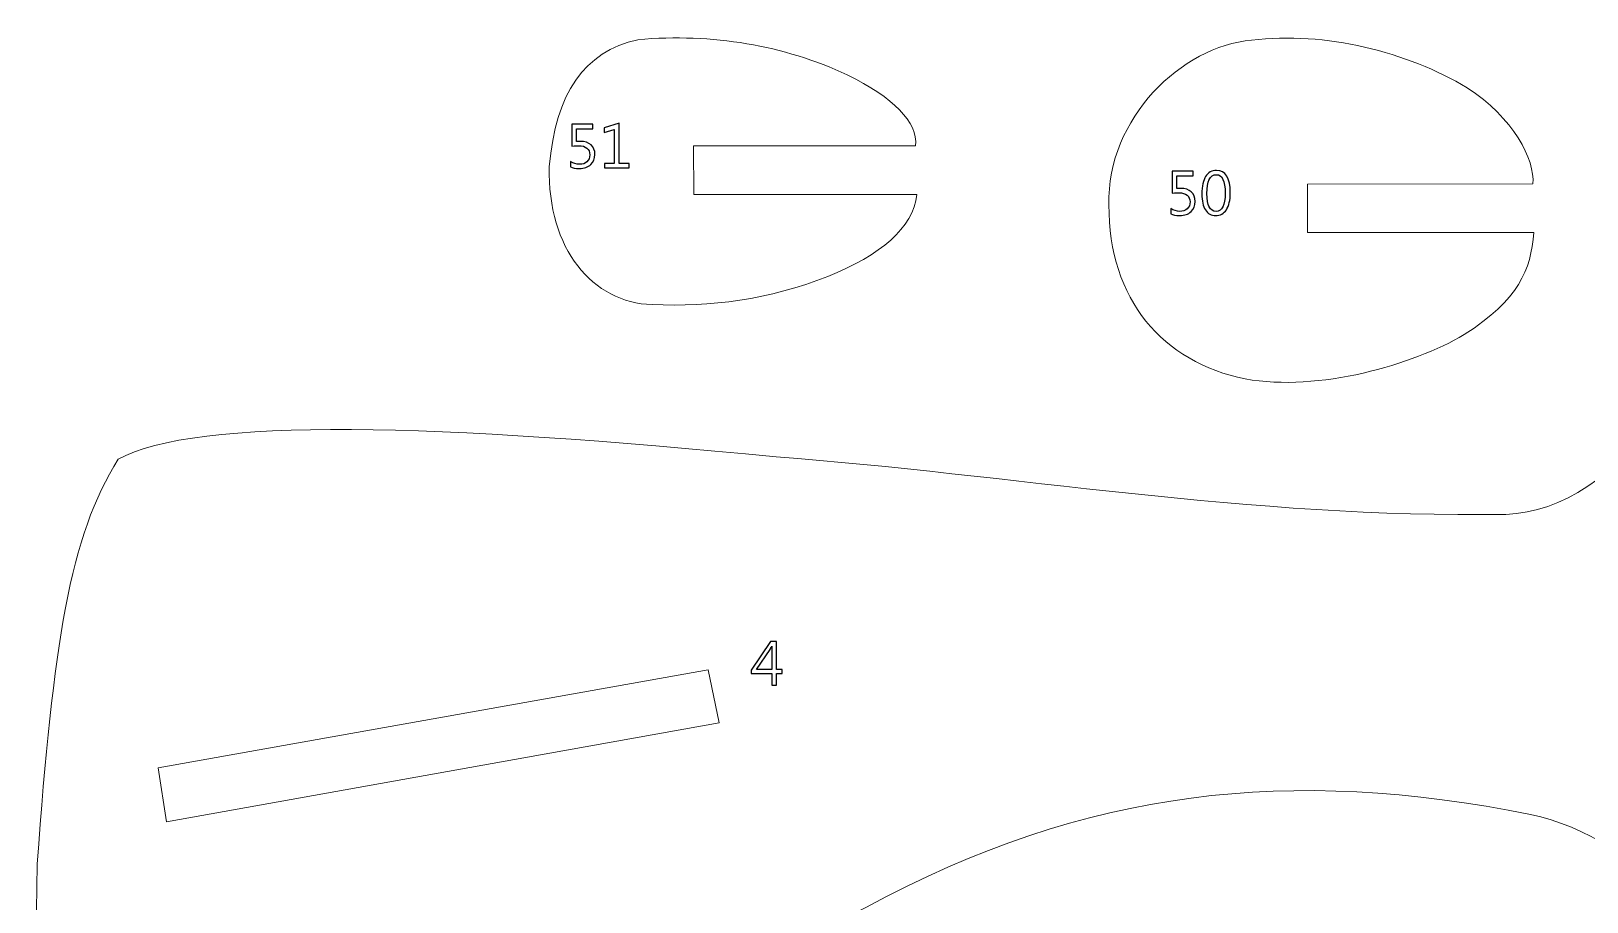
# Model space of a CAD drawing. Header units: centimetres. Extents: x -19.4 to 19.9, y -26.5 to 22.7.
# Drawn here: x -19.24 to -8.66, y -8.72 to -2.8 of the extents above; entities that cross this region are included whole.
import ezdxf

# ---------------------------------------------------------------- set-up
doc = ezdxf.new("R2010")
doc.units = ezdxf.units.CM
doc.header["$MEASUREMENT"] = 0
doc.layers.add('Camada 1', color=7, linetype='Continuous')

msp = doc.modelspace()

# ---------------------------------------------------------------- linework, layer by layer
at = {"layer": 'Camada 1', "color": 7, "lineweight": 9}
for points, knots in [([(-6.76683, -11.38278), (-6.74871, -11.4697), (-6.72295, -11.52728), (-6.67687, -11.64164), (-6.67687, -11.64164), (-6.57445, -11.94024), (-6.51593, -12.1125), (-6.83295, -12.22936), (-6.83295, -12.22936), (-6.99585, -12.2767), (-7.13297, -12.32834), (-7.24879, -12.38358), (-7.24879, -12.38358), (-7.82757, -12.62274), (-7.85527, -13.48484), (-7.63347, -14.06444), (-7.63347, -14.06444), (-7.47421, -14.32374), (-7.70117, -14.63668), (-7.91789, -14.5641), (-7.91789, -14.5641), (-7.91789, -14.5641), (-10.08633, -13.84716), (-10.08633, -13.84716), (-10.08633, -13.84716), (-10.02393, -13.61204), (-9.96019, -13.38448), (-9.87633, -13.1494), (-9.87633, -13.1494), (-9.87633, -13.1494), (-9.33239, -13.37182), (-9.33239, -13.37182), (-9.33239, -13.37182), (-9.33239, -13.37182), (-9.22481, -13.0654), (-9.22481, -13.0654), (-9.22481, -13.0654), (-9.22481, -13.0654), (-9.76633, -12.83164), (-9.76633, -12.83164), (-9.76633, -12.83164), (-9.64873, -12.57712), (-9.54787, -12.33492), (-9.41765, -12.09314), (-9.41765, -12.09314), (-9.41765, -12.09314), (-8.85809, -12.40204), (-8.85809, -12.40204), (-8.85809, -12.40204), (-8.85809, -12.40204), (-8.69055, -12.12446), (-8.69055, -12.12446), (-8.69055, -12.12446), (-8.69055, -12.12446), (-9.24659, -11.80396), (-9.24659, -11.80396), (-9.24659, -11.80396), (-9.11901, -11.58828), (-8.99819, -11.4043), (-8.86359, -11.20852), (-8.86359, -11.20852), (-8.86359, -11.20852), (-8.34777, -11.54894), (-8.34777, -11.54894), (-8.34777, -11.54894), (-8.34777, -11.54894), (-8.17145, -11.28124), (-8.17145, -11.28124), (-8.17145, -11.28124), (-8.17145, -11.28124), (-8.65591, -10.9527), (-8.65591, -10.9527), (-8.65591, -10.9527), (-8.51197, -10.75264), (-8.37829, -10.5387), (-8.24583, -10.334), (-8.24583, -10.334), (-8.24583, -10.334), (-7.71707, -10.65832), (-7.71707, -10.65832), (-7.71707, -10.65832), (-7.71707, -10.65832), (-7.57381, -10.37686), (-7.57381, -10.37686), (-7.57381, -10.37686), (-7.57381, -10.37686), (-8.09615, -10.03456), (-8.09615, -10.03456), (-8.09615, -10.03456), (-7.59241, -9.0435), (-8.27941, -8.2905), (-9.04069, -8.12904), (-9.04069, -8.12904), (-10.66691, -7.8021), (-12.06541, -7.94906), (-13.56203, -8.7614), (-13.56203, -8.7614), (-14.57819, -9.28674), (-15.58061, -9.91446), (-16.57491, -10.54602), (-16.57491, -10.54602), (-17.18455, -10.87594), (-17.60471, -11.19962), (-18.30145, -11.43736), (-18.30145, -11.43736), (-18.51791, -11.50392), (-18.64075, -11.5434), (-18.72211, -11.50068), (-18.72211, -11.50068), (-19.04599, -10.97724), (-19.24217, -10.20448), (-19.20103, -8.4666), (-19.20103, -8.4666), (-19.09115, -6.9704), (-18.98011, -6.23318), (-18.64917, -5.71282), (-18.64917, -5.71282), (-18.12843, -5.41954), (-16.42983, -5.4732), (-14.17279, -5.69644), (-14.17279, -5.69644), (-12.59713, -5.8132), (-10.94901, -6.11576), (-9.20945, -6.08744), (-9.20945, -6.08744), (-8.42445, -6.06216), (-7.82795, -5.0482), (-7.06097, -3.88938), (-7.06097, -3.88938), (-6.64491, -3.95778), (-6.30525, -3.89046), (-6.08249, -3.7006), (-6.08249, -3.7006), (-5.86699, -3.49026), (-5.74617, -3.24138), (-5.75059, -2.94712), (-5.75059, -2.94712), (-5.75149, -2.86314), (-5.69279, -2.8323), (-5.59957, -2.86608), (-5.59957, -2.86608), (-4.47221, -3.0973), (-3.40305, -3.22804), (-2.41895, -3.22062), (-2.41895, -3.22062), (-2.41895, -3.22062), (-1.77003, -3.23234), (-1.77003, -3.23234), (-1.77003, -3.23234), (-0.87447, -3.24906), (-0.32399, -3.41642), (-0.18121, -3.97342), (-0.18121, -3.97342), (-0.14813, -4.13554), (-0.15543, -5.22904), (-0.15387, -5.43948), (-0.15387, -5.43948), (-0.15387, -5.43948), (-0.15743, -7.64222), (-0.15743, -7.64222), (-0.15743, -7.64222), (-0.15743, -7.64222), (-2.20267, -7.645), (-2.20267, -7.645), (-2.20267, -7.645), (-2.20267, -7.645), (-2.19953, -7.97034), (-2.19953, -7.97034), (-2.19953, -7.97034), (-2.19953, -7.97034), (-0.15701, -7.97596), (-0.15701, -7.97596), (-0.15701, -7.97596), (-0.15701, -7.97596), (-0.16645, -10.71776), (-0.16645, -10.71776), (-0.16645, -10.71776), (-0.16645, -10.71776), (-0.75615, -10.77694), (-0.75615, -10.77694), (-0.75615, -10.77694), (-0.75615, -10.77694), (-1.04291, -9.16998), (-1.04291, -9.16998), (-1.04291, -9.16998), (-1.04291, -9.16998), (-2.87295, -9.44022), (-2.87295, -9.44022), (-2.87295, -9.44022), (-2.87295, -9.44022), (-2.57195, -10.98864), (-2.57195, -10.98864), (-2.57195, -10.98864), (-2.57195, -10.98864), (-3.53409, -11.08754), (-3.53409, -11.08754), (-3.53409, -11.08754), (-3.53855, -10.7036), (-3.58297, -10.33826), (-3.67875, -10.00016), (-3.67875, -10.00016), (-3.80783, -9.55308), (-3.96665, -9.2158), (-4.20319, -9.13908), (-4.20319, -9.13908), (-4.20319, -9.13908), (-6.13297, -9.13932), (-6.13297, -9.13932), (-6.13297, -9.13932), (-6.27051, -9.14652), (-6.33229, -9.3669), (-6.28679, -9.711), (-6.28679, -9.711), (-6.25047, -10.08376), (-5.99101, -10.392), (-5.85165, -10.7826), (-5.85165, -10.7826), (-5.75939, -11.04118), (-5.78273, -11.09112), (-5.98721, -11.08974), (-5.98721, -11.08974), (-5.98721, -11.08974), (-6.62533, -11.08666), (-6.62533, -11.08666), (-6.62533, -11.08666), (-6.71087, -11.11392), (-6.78947, -11.22472), (-6.76683, -11.38278)], [0, 0, 0, 0, 0.01724138, 0.01724138, 0.01724138, 0.01724138, 0.03448276, 0.03448276, 0.03448276, 0.03448276, 0.05172414, 0.05172414, 0.05172414, 0.05172414, 0.06896552, 0.06896552, 0.06896552, 0.06896552, 0.0862069, 0.0862069, 0.0862069, 0.0862069, 0.10344828, 0.10344828, 0.10344828, 0.10344828, 0.12068966, 0.12068966, 0.12068966, 0.12068966, 0.13793103, 0.13793103, 0.13793103, 0.13793103, 0.15517241, 0.15517241, 0.15517241, 0.15517241, 0.17241379, 0.17241379, 0.17241379, 0.17241379, 0.18965517, 0.18965517, 0.18965517, 0.18965517, 0.20689655, 0.20689655, 0.20689655, 0.20689655, 0.22413793, 0.22413793, 0.22413793, 0.22413793, 0.24137931, 0.24137931, 0.24137931, 0.24137931, 0.25862069, 0.25862069, 0.25862069, 0.25862069, 0.27586207, 0.27586207, 0.27586207, 0.27586207, 0.29310345, 0.29310345, 0.29310345, 0.29310345, 0.31034483, 0.31034483, 0.31034483, 0.31034483, 0.32758621, 0.32758621, 0.32758621, 0.32758621, 0.34482759, 0.34482759, 0.34482759, 0.34482759, 0.36206897, 0.36206897, 0.36206897, 0.36206897, 0.37931034, 0.37931034, 0.37931034, 0.37931034, 0.39655172, 0.39655172, 0.39655172, 0.39655172, 0.4137931, 0.4137931, 0.4137931, 0.4137931, 0.43103448, 0.43103448, 0.43103448, 0.43103448, 0.44827586, 0.44827586, 0.44827586, 0.44827586, 0.46551724, 0.46551724, 0.46551724, 0.46551724, 0.48275862, 0.48275862, 0.48275862, 0.48275862, 0.5, 0.5, 0.5, 0.5, 0.51724138, 0.51724138, 0.51724138, 0.51724138, 0.53448276, 0.53448276, 0.53448276, 0.53448276, 0.55172414, 0.55172414, 0.55172414, 0.55172414, 0.56896552, 0.56896552, 0.56896552, 0.56896552, 0.5862069, 0.5862069, 0.5862069, 0.5862069, 0.60344828, 0.60344828, 0.60344828, 0.60344828, 0.62068966, 0.62068966, 0.62068966, 0.62068966, 0.63793103, 0.63793103, 0.63793103, 0.63793103, 0.65517241, 0.65517241, 0.65517241, 0.65517241, 0.67241379, 0.67241379, 0.67241379, 0.67241379, 0.68965517, 0.68965517, 0.68965517, 0.68965517, 0.70689655, 0.70689655, 0.70689655, 0.70689655, 0.72413793, 0.72413793, 0.72413793, 0.72413793, 0.74137931, 0.74137931, 0.74137931, 0.74137931, 0.75862069, 0.75862069, 0.75862069, 0.75862069, 0.77586207, 0.77586207, 0.77586207, 0.77586207, 0.79310345, 0.79310345, 0.79310345, 0.79310345, 0.81034483, 0.81034483, 0.81034483, 0.81034483, 0.82758621, 0.82758621, 0.82758621, 0.82758621, 0.84482759, 0.84482759, 0.84482759, 0.84482759, 0.86206897, 0.86206897, 0.86206897, 0.86206897, 0.87931034, 0.87931034, 0.87931034, 0.87931034, 0.89655172, 0.89655172, 0.89655172, 0.89655172, 0.9137931, 0.9137931, 0.9137931, 0.9137931, 0.93103448, 0.93103448, 0.93103448, 0.93103448, 0.94827586, 0.94827586, 0.94827586, 0.94827586, 0.96551724, 0.96551724, 0.96551724, 0.96551724, 1, 1, 1, 1]), ([(-13.22385, -3.5806), (-13.22385, -3.5806), (-14.73473, -3.58072), (-14.73473, -3.58072), (-14.73473, -3.58072), (-14.73473, -3.58072), (-14.73423, -3.91092), (-14.73423, -3.91092), (-14.73423, -3.91092), (-14.73423, -3.91092), (-13.21673, -3.911), (-13.21673, -3.911), (-13.21673, -3.911), (-13.24029, -4.14154), (-13.46357, -4.32232), (-13.82255, -4.46906), (-13.82255, -4.46906), (-14.22159, -4.62596), (-14.61809, -4.678), (-15.01727, -4.66032), (-15.01727, -4.66032), (-15.42019, -4.64852), (-15.73041, -4.28258), (-15.71681, -3.72236), (-15.71681, -3.72236), (-15.67303, -3.22042), (-15.47937, -2.94054), (-15.11421, -2.85776), (-15.11421, -2.85776), (-14.60297, -2.81292), (-14.12329, -2.89654), (-13.68893, -3.09618), (-13.68893, -3.09618), (-13.37525, -3.25352), (-13.20909, -3.4164), (-13.22385, -3.5806)], [0, 0, 0, 0, 0.1, 0.1, 0.1, 0.1, 0.2, 0.2, 0.2, 0.2, 0.3, 0.3, 0.3, 0.3, 0.4, 0.4, 0.4, 0.4, 0.5, 0.5, 0.5, 0.5, 0.6, 0.6, 0.6, 0.6, 0.7, 0.7, 0.7, 0.7, 0.8, 0.8, 0.8, 0.8, 1, 1, 1, 1]), ([(-9.02389, -3.83972), (-9.02389, -3.83972), (-10.55877, -3.83984), (-10.55877, -3.83984), (-10.55877, -3.83984), (-10.55877, -3.83984), (-10.55827, -4.17004), (-10.55827, -4.17004), (-10.55827, -4.17004), (-10.55827, -4.17004), (-9.01677, -4.17012), (-9.01677, -4.17012), (-9.01677, -4.17012), (-9.04033, -4.42724), (-9.11697, -4.62316), (-9.49113, -4.86484), (-9.49113, -4.86484), (-9.84195, -5.06994), (-10.48013, -5.25584), (-10.98159, -5.16624), (-10.98159, -5.16624), (-11.54187, -5.05244), (-11.91299, -4.62476), (-11.90885, -3.98148), (-11.90885, -3.98148), (-11.92323, -3.39038), (-11.41317, -2.90332), (-10.93825, -2.86088), (-10.93825, -2.86088), (-10.43523, -2.79958), (-9.87967, -2.94182), (-9.47125, -3.18446), (-9.47125, -3.18446), (-9.15757, -3.38736), (-9.00913, -3.67552), (-9.02389, -3.83972)], [0, 0, 0, 0, 0.1, 0.1, 0.1, 0.1, 0.2, 0.2, 0.2, 0.2, 0.3, 0.3, 0.3, 0.3, 0.4, 0.4, 0.4, 0.4, 0.5, 0.5, 0.5, 0.5, 0.6, 0.6, 0.6, 0.6, 0.7, 0.7, 0.7, 0.7, 0.8, 0.8, 0.8, 0.8, 1, 1, 1, 1]), ([(-18.37858, -7.81186), (-18.37858, -7.81186), (-18.32012, -8.17933), (-18.32012, -8.17933), (-18.32012, -8.17933), (-18.32012, -8.17933), (-14.56059, -7.5055), (-14.56059, -7.5055), (-14.56059, -7.5055), (-14.56059, -7.5055), (-14.63533, -7.14593), (-14.63533, -7.14593), (-14.63533, -7.14593), (-14.63533, -7.14593), (-18.37858, -7.81186), (-18.37858, -7.81186)], [0, 0, 0, 0, 0.2, 0.2, 0.2, 0.2, 0.4, 0.4, 0.4, 0.4, 0.6, 0.6, 0.6, 0.6, 1, 1, 1, 1])]:
    msp.add_open_spline(points, degree=3, knots=knots, dxfattribs=at)
at = {"layer": 'Camada 1', "color": 7}
for points, knots in [([(-15.57254, -3.72196), (-15.57254, -3.72196), (-15.57254, -3.68598), (-15.57254, -3.68598), (-15.57254, -3.68598), (-15.55229, -3.69924), (-15.53169, -3.70588), (-15.51074, -3.70588), (-15.51074, -3.70588), (-15.48978, -3.70588), (-15.47292, -3.69995), (-15.46008, -3.6881), (-15.46008, -3.6881), (-15.4473, -3.67631), (-15.44088, -3.66058), (-15.44088, -3.64103), (-15.44088, -3.64103), (-15.44088, -3.62163), (-15.44745, -3.60646), (-15.4605, -3.5956), (-15.4605, -3.5956), (-15.47362, -3.58473), (-15.49232, -3.5793), (-15.51673, -3.5793), (-15.51673, -3.5793), (-15.52499, -3.5793), (-15.54051, -3.58014), (-15.56323, -3.58177), (-15.56323, -3.58177), (-15.56323, -3.58177), (-15.56323, -3.43282), (-15.56323, -3.43282), (-15.56323, -3.43282), (-15.56323, -3.43282), (-15.41972, -3.43282), (-15.41972, -3.43282), (-15.41972, -3.43282), (-15.41972, -3.43282), (-15.41972, -3.4633), (-15.41972, -3.4633), (-15.41972, -3.4633), (-15.41972, -3.4633), (-15.53106, -3.4633), (-15.53106, -3.4633), (-15.53106, -3.4633), (-15.53106, -3.4633), (-15.53106, -3.55051), (-15.53106, -3.55051), (-15.53106, -3.55051), (-15.52195, -3.54995), (-15.51356, -3.54966), (-15.5058, -3.54966), (-15.5058, -3.54966), (-15.47412, -3.54966), (-15.44956, -3.55764), (-15.43221, -3.57351), (-15.43221, -3.57351), (-15.41485, -3.58939), (-15.40617, -3.61119), (-15.40617, -3.63885), (-15.40617, -3.63885), (-15.40617, -3.66749), (-15.41548, -3.69057), (-15.43418, -3.70799), (-15.43418, -3.70799), (-15.45288, -3.72549), (-15.47856, -3.73424), (-15.51109, -3.73424), (-15.51109, -3.73424), (-15.53853, -3.73424), (-15.559, -3.73015), (-15.57254, -3.72196)], [0, 0, 0, 0, 0.05263158, 0.05263158, 0.05263158, 0.05263158, 0.10526316, 0.10526316, 0.10526316, 0.10526316, 0.15789474, 0.15789474, 0.15789474, 0.15789474, 0.21052632, 0.21052632, 0.21052632, 0.21052632, 0.26315789, 0.26315789, 0.26315789, 0.26315789, 0.31578947, 0.31578947, 0.31578947, 0.31578947, 0.36842105, 0.36842105, 0.36842105, 0.36842105, 0.42105263, 0.42105263, 0.42105263, 0.42105263, 0.47368421, 0.47368421, 0.47368421, 0.47368421, 0.52631579, 0.52631579, 0.52631579, 0.52631579, 0.57894737, 0.57894737, 0.57894737, 0.57894737, 0.63157895, 0.63157895, 0.63157895, 0.63157895, 0.68421053, 0.68421053, 0.68421053, 0.68421053, 0.73684211, 0.73684211, 0.73684211, 0.73684211, 0.78947368, 0.78947368, 0.78947368, 0.78947368, 0.84210526, 0.84210526, 0.84210526, 0.84210526, 0.89473684, 0.89473684, 0.89473684, 0.89473684, 1, 1, 1, 1]), ([(-15.17418, -3.72916), (-15.17418, -3.72916), (-15.34182, -3.72916), (-15.34182, -3.72916), (-15.34182, -3.72916), (-15.34182, -3.72916), (-15.34182, -3.69953), (-15.34182, -3.69953), (-15.34182, -3.69953), (-15.34182, -3.69953), (-15.27494, -3.69953), (-15.27494, -3.69953), (-15.27494, -3.69953), (-15.27494, -3.69953), (-15.27494, -3.46909), (-15.27494, -3.46909), (-15.27494, -3.46909), (-15.27494, -3.46909), (-15.34352, -3.48955), (-15.34352, -3.48955), (-15.34352, -3.48955), (-15.34352, -3.48955), (-15.34352, -3.45738), (-15.34352, -3.45738), (-15.34352, -3.45738), (-15.34352, -3.45738), (-15.24107, -3.42605), (-15.24107, -3.42605), (-15.24107, -3.42605), (-15.24107, -3.42605), (-15.24107, -3.69953), (-15.24107, -3.69953), (-15.24107, -3.69953), (-15.24107, -3.69953), (-15.17418, -3.69953), (-15.17418, -3.69953), (-15.17418, -3.69953), (-15.17418, -3.69953), (-15.17418, -3.72916), (-15.17418, -3.72916)], [0, 0, 0, 0, 0.09090909, 0.09090909, 0.09090909, 0.09090909, 0.18181818, 0.18181818, 0.18181818, 0.18181818, 0.27272727, 0.27272727, 0.27272727, 0.27272727, 0.36363636, 0.36363636, 0.36363636, 0.36363636, 0.45454545, 0.45454545, 0.45454545, 0.45454545, 0.54545455, 0.54545455, 0.54545455, 0.54545455, 0.63636364, 0.63636364, 0.63636364, 0.63636364, 0.72727273, 0.72727273, 0.72727273, 0.72727273, 0.81818182, 0.81818182, 0.81818182, 0.81818182, 1, 1, 1, 1]), ([(-11.4886, -4.0419), (-11.4886, -4.0419), (-11.4886, -4.00592), (-11.4886, -4.00592), (-11.4886, -4.00592), (-11.46835, -4.01918), (-11.44775, -4.02582), (-11.4268, -4.02582), (-11.4268, -4.02582), (-11.40584, -4.02582), (-11.38898, -4.01989), (-11.37614, -4.00804), (-11.37614, -4.00804), (-11.36336, -3.99625), (-11.35694, -3.98052), (-11.35694, -3.96097), (-11.35694, -3.96097), (-11.35694, -3.94157), (-11.36351, -3.9264), (-11.37656, -3.91554), (-11.37656, -3.91554), (-11.38968, -3.90467), (-11.40838, -3.89924), (-11.43279, -3.89924), (-11.43279, -3.89924), (-11.44105, -3.89924), (-11.45657, -3.90008), (-11.47929, -3.90171), (-11.47929, -3.90171), (-11.47929, -3.90171), (-11.47929, -3.75276), (-11.47929, -3.75276), (-11.47929, -3.75276), (-11.47929, -3.75276), (-11.33578, -3.75276), (-11.33578, -3.75276), (-11.33578, -3.75276), (-11.33578, -3.75276), (-11.33578, -3.78324), (-11.33578, -3.78324), (-11.33578, -3.78324), (-11.33578, -3.78324), (-11.44712, -3.78324), (-11.44712, -3.78324), (-11.44712, -3.78324), (-11.44712, -3.78324), (-11.44712, -3.87045), (-11.44712, -3.87045), (-11.44712, -3.87045), (-11.43801, -3.86989), (-11.42962, -3.8696), (-11.42186, -3.8696), (-11.42186, -3.8696), (-11.39018, -3.8696), (-11.36562, -3.87758), (-11.34827, -3.89345), (-11.34827, -3.89345), (-11.33091, -3.90933), (-11.32223, -3.93113), (-11.32223, -3.95879), (-11.32223, -3.95879), (-11.32223, -3.98743), (-11.33154, -4.01051), (-11.35024, -4.02793), (-11.35024, -4.02793), (-11.36894, -4.04543), (-11.39462, -4.05418), (-11.42715, -4.05418), (-11.42715, -4.05418), (-11.45459, -4.05418), (-11.47506, -4.05009), (-11.4886, -4.0419)], [0, 0, 0, 0, 0.05263158, 0.05263158, 0.05263158, 0.05263158, 0.10526316, 0.10526316, 0.10526316, 0.10526316, 0.15789474, 0.15789474, 0.15789474, 0.15789474, 0.21052632, 0.21052632, 0.21052632, 0.21052632, 0.26315789, 0.26315789, 0.26315789, 0.26315789, 0.31578947, 0.31578947, 0.31578947, 0.31578947, 0.36842105, 0.36842105, 0.36842105, 0.36842105, 0.42105263, 0.42105263, 0.42105263, 0.42105263, 0.47368421, 0.47368421, 0.47368421, 0.47368421, 0.52631579, 0.52631579, 0.52631579, 0.52631579, 0.57894737, 0.57894737, 0.57894737, 0.57894737, 0.63157895, 0.63157895, 0.63157895, 0.63157895, 0.68421053, 0.68421053, 0.68421053, 0.68421053, 0.73684211, 0.73684211, 0.73684211, 0.73684211, 0.78947368, 0.78947368, 0.78947368, 0.78947368, 0.84210526, 0.84210526, 0.84210526, 0.84210526, 0.89473684, 0.89473684, 0.89473684, 0.89473684, 1, 1, 1, 1]), ([(-11.18309, -4.05418), (-11.21244, -4.05418), (-11.23538, -4.04155), (-11.25181, -4.01636), (-11.25181, -4.01636), (-11.26825, -3.9911), (-11.27651, -3.95462), (-11.27651, -3.90693), (-11.27651, -3.90693), (-11.27651, -3.8545), (-11.2679, -3.81492), (-11.25076, -3.78804), (-11.25076, -3.78804), (-11.23361, -3.76116), (-11.20885, -3.74768), (-11.17646, -3.74768), (-11.17646, -3.74768), (-11.11444, -3.74768), (-11.08347, -3.79834), (-11.08347, -3.89966), (-11.08347, -3.89966), (-11.08347, -3.9499), (-11.09222, -3.98814), (-11.10971, -4.0146), (-11.10971, -4.0146), (-11.12721, -4.04099), (-11.15169, -4.05418), (-11.18309, -4.05418)], [0, 0, 0, 0, 0.125, 0.125, 0.125, 0.125, 0.25, 0.25, 0.25, 0.25, 0.375, 0.375, 0.375, 0.375, 0.5, 0.5, 0.5, 0.5, 0.625, 0.625, 0.625, 0.625, 0.75, 0.75, 0.75, 0.75, 1, 1, 1, 1]), ([(-11.17837, -3.77647), (-11.22063, -3.77647), (-11.2418, -3.81944), (-11.2418, -3.90538), (-11.2418, -3.90538), (-11.2418, -3.98567), (-11.22105, -4.02582), (-11.17956, -4.02582), (-11.17956, -4.02582), (-11.13864, -4.02582), (-11.11818, -3.98496), (-11.11818, -3.90333), (-11.11818, -3.90333), (-11.11818, -3.81873), (-11.13822, -3.77647), (-11.17837, -3.77647)], [0, 0, 0, 0, 0.2, 0.2, 0.2, 0.2, 0.4, 0.4, 0.4, 0.4, 0.6, 0.6, 0.6, 0.6, 1, 1, 1, 1]), ([(-14.13168, -7.16976), (-14.13168, -7.16976), (-14.16978, -7.16976), (-14.16978, -7.16976), (-14.16978, -7.16976), (-14.16978, -7.16976), (-14.16978, -7.2485), (-14.16978, -7.2485), (-14.16978, -7.2485), (-14.16978, -7.2485), (-14.20323, -7.2485), (-14.20323, -7.2485), (-14.20323, -7.2485), (-14.20323, -7.2485), (-14.20323, -7.16976), (-14.20323, -7.16976), (-14.20323, -7.16976), (-14.20323, -7.16976), (-14.34251, -7.16976), (-14.34251, -7.16976), (-14.34251, -7.16976), (-14.34251, -7.16976), (-14.34251, -7.1476), (-14.34251, -7.1476), (-14.34251, -7.1476), (-14.34251, -7.1476), (-14.21064, -6.95216), (-14.21064, -6.95216), (-14.21064, -6.95216), (-14.21064, -6.95216), (-14.16978, -6.95216), (-14.16978, -6.95216), (-14.16978, -6.95216), (-14.16978, -6.95216), (-14.16978, -7.14224), (-14.16978, -7.14224), (-14.16978, -7.14224), (-14.16978, -7.14224), (-14.13168, -7.14224), (-14.13168, -7.14224), (-14.13168, -7.14224), (-14.13168, -7.14224), (-14.13168, -7.16976), (-14.13168, -7.16976)], [0, 0, 0, 0, 0.08333333, 0.08333333, 0.08333333, 0.08333333, 0.16666667, 0.16666667, 0.16666667, 0.16666667, 0.25, 0.25, 0.25, 0.25, 0.33333333, 0.33333333, 0.33333333, 0.33333333, 0.41666667, 0.41666667, 0.41666667, 0.41666667, 0.5, 0.5, 0.5, 0.5, 0.58333333, 0.58333333, 0.58333333, 0.58333333, 0.66666667, 0.66666667, 0.66666667, 0.66666667, 0.75, 0.75, 0.75, 0.75, 0.83333333, 0.83333333, 0.83333333, 0.83333333, 1, 1, 1, 1]), ([(-14.20323, -7.14224), (-14.20323, -7.14224), (-14.20323, -7.01418), (-14.20323, -7.01418), (-14.20323, -7.01418), (-14.20323, -7.00508), (-14.20295, -6.99485), (-14.20238, -6.98356), (-14.20238, -6.98356), (-14.20238, -6.98356), (-14.20323, -6.98356), (-14.20323, -6.98356), (-14.20323, -6.98356), (-14.20513, -6.98857), (-14.20894, -6.99612), (-14.21459, -7.00628), (-14.21459, -7.00628), (-14.21459, -7.00628), (-14.30575, -7.14224), (-14.30575, -7.14224), (-14.30575, -7.14224), (-14.30575, -7.14224), (-14.20323, -7.14224), (-14.20323, -7.14224)], [0, 0, 0, 0, 0.14285714, 0.14285714, 0.14285714, 0.14285714, 0.28571429, 0.28571429, 0.28571429, 0.28571429, 0.42857143, 0.42857143, 0.42857143, 0.42857143, 0.57142857, 0.57142857, 0.57142857, 0.57142857, 0.71428571, 0.71428571, 0.71428571, 0.71428571, 1, 1, 1, 1])]:
    msp.add_open_spline(points, degree=3, knots=knots, dxfattribs=at)
at = {"layer": 'Camada 1', "color": 250, "lineweight": 9}
for points, knots in [([(-15.57254, -3.72196), (-15.57254, -3.72196), (-15.57254, -3.68598), (-15.57254, -3.68598), (-15.57254, -3.68598), (-15.55229, -3.69924), (-15.53169, -3.70588), (-15.51074, -3.70588), (-15.51074, -3.70588), (-15.48978, -3.70588), (-15.47292, -3.69995), (-15.46008, -3.6881), (-15.46008, -3.6881), (-15.4473, -3.67631), (-15.44088, -3.66058), (-15.44088, -3.64103), (-15.44088, -3.64103), (-15.44088, -3.62163), (-15.44745, -3.60646), (-15.4605, -3.5956), (-15.4605, -3.5956), (-15.47362, -3.58473), (-15.49232, -3.5793), (-15.51673, -3.5793), (-15.51673, -3.5793), (-15.52499, -3.5793), (-15.54051, -3.58014), (-15.56323, -3.58177), (-15.56323, -3.58177), (-15.56323, -3.58177), (-15.56323, -3.43282), (-15.56323, -3.43282), (-15.56323, -3.43282), (-15.56323, -3.43282), (-15.41972, -3.43282), (-15.41972, -3.43282), (-15.41972, -3.43282), (-15.41972, -3.43282), (-15.41972, -3.4633), (-15.41972, -3.4633), (-15.41972, -3.4633), (-15.41972, -3.4633), (-15.53106, -3.4633), (-15.53106, -3.4633), (-15.53106, -3.4633), (-15.53106, -3.4633), (-15.53106, -3.55051), (-15.53106, -3.55051), (-15.53106, -3.55051), (-15.52195, -3.54995), (-15.51356, -3.54966), (-15.5058, -3.54966), (-15.5058, -3.54966), (-15.47412, -3.54966), (-15.44956, -3.55764), (-15.43221, -3.57351), (-15.43221, -3.57351), (-15.41485, -3.58939), (-15.40617, -3.61119), (-15.40617, -3.63885), (-15.40617, -3.63885), (-15.40617, -3.66749), (-15.41548, -3.69057), (-15.43418, -3.70799), (-15.43418, -3.70799), (-15.45288, -3.72549), (-15.47856, -3.73424), (-15.51109, -3.73424), (-15.51109, -3.73424), (-15.53853, -3.73424), (-15.559, -3.73015), (-15.57254, -3.72196)], [0, 0, 0, 0, 0.05263158, 0.05263158, 0.05263158, 0.05263158, 0.10526316, 0.10526316, 0.10526316, 0.10526316, 0.15789474, 0.15789474, 0.15789474, 0.15789474, 0.21052632, 0.21052632, 0.21052632, 0.21052632, 0.26315789, 0.26315789, 0.26315789, 0.26315789, 0.31578947, 0.31578947, 0.31578947, 0.31578947, 0.36842105, 0.36842105, 0.36842105, 0.36842105, 0.42105263, 0.42105263, 0.42105263, 0.42105263, 0.47368421, 0.47368421, 0.47368421, 0.47368421, 0.52631579, 0.52631579, 0.52631579, 0.52631579, 0.57894737, 0.57894737, 0.57894737, 0.57894737, 0.63157895, 0.63157895, 0.63157895, 0.63157895, 0.68421053, 0.68421053, 0.68421053, 0.68421053, 0.73684211, 0.73684211, 0.73684211, 0.73684211, 0.78947368, 0.78947368, 0.78947368, 0.78947368, 0.84210526, 0.84210526, 0.84210526, 0.84210526, 0.89473684, 0.89473684, 0.89473684, 0.89473684, 1, 1, 1, 1]), ([(-15.17418, -3.72916), (-15.17418, -3.72916), (-15.34182, -3.72916), (-15.34182, -3.72916), (-15.34182, -3.72916), (-15.34182, -3.72916), (-15.34182, -3.69953), (-15.34182, -3.69953), (-15.34182, -3.69953), (-15.34182, -3.69953), (-15.27494, -3.69953), (-15.27494, -3.69953), (-15.27494, -3.69953), (-15.27494, -3.69953), (-15.27494, -3.46909), (-15.27494, -3.46909), (-15.27494, -3.46909), (-15.27494, -3.46909), (-15.34352, -3.48955), (-15.34352, -3.48955), (-15.34352, -3.48955), (-15.34352, -3.48955), (-15.34352, -3.45738), (-15.34352, -3.45738), (-15.34352, -3.45738), (-15.34352, -3.45738), (-15.24107, -3.42605), (-15.24107, -3.42605), (-15.24107, -3.42605), (-15.24107, -3.42605), (-15.24107, -3.69953), (-15.24107, -3.69953), (-15.24107, -3.69953), (-15.24107, -3.69953), (-15.17418, -3.69953), (-15.17418, -3.69953), (-15.17418, -3.69953), (-15.17418, -3.69953), (-15.17418, -3.72916), (-15.17418, -3.72916)], [0, 0, 0, 0, 0.09090909, 0.09090909, 0.09090909, 0.09090909, 0.18181818, 0.18181818, 0.18181818, 0.18181818, 0.27272727, 0.27272727, 0.27272727, 0.27272727, 0.36363636, 0.36363636, 0.36363636, 0.36363636, 0.45454545, 0.45454545, 0.45454545, 0.45454545, 0.54545455, 0.54545455, 0.54545455, 0.54545455, 0.63636364, 0.63636364, 0.63636364, 0.63636364, 0.72727273, 0.72727273, 0.72727273, 0.72727273, 0.81818182, 0.81818182, 0.81818182, 0.81818182, 1, 1, 1, 1]), ([(-11.4886, -4.0419), (-11.4886, -4.0419), (-11.4886, -4.00592), (-11.4886, -4.00592), (-11.4886, -4.00592), (-11.46835, -4.01918), (-11.44775, -4.02582), (-11.4268, -4.02582), (-11.4268, -4.02582), (-11.40584, -4.02582), (-11.38898, -4.01989), (-11.37614, -4.00804), (-11.37614, -4.00804), (-11.36336, -3.99625), (-11.35694, -3.98052), (-11.35694, -3.96097), (-11.35694, -3.96097), (-11.35694, -3.94157), (-11.36351, -3.9264), (-11.37656, -3.91554), (-11.37656, -3.91554), (-11.38968, -3.90467), (-11.40838, -3.89924), (-11.43279, -3.89924), (-11.43279, -3.89924), (-11.44105, -3.89924), (-11.45657, -3.90008), (-11.47929, -3.90171), (-11.47929, -3.90171), (-11.47929, -3.90171), (-11.47929, -3.75276), (-11.47929, -3.75276), (-11.47929, -3.75276), (-11.47929, -3.75276), (-11.33578, -3.75276), (-11.33578, -3.75276), (-11.33578, -3.75276), (-11.33578, -3.75276), (-11.33578, -3.78324), (-11.33578, -3.78324), (-11.33578, -3.78324), (-11.33578, -3.78324), (-11.44712, -3.78324), (-11.44712, -3.78324), (-11.44712, -3.78324), (-11.44712, -3.78324), (-11.44712, -3.87045), (-11.44712, -3.87045), (-11.44712, -3.87045), (-11.43801, -3.86989), (-11.42962, -3.8696), (-11.42186, -3.8696), (-11.42186, -3.8696), (-11.39018, -3.8696), (-11.36562, -3.87758), (-11.34827, -3.89345), (-11.34827, -3.89345), (-11.33091, -3.90933), (-11.32223, -3.93113), (-11.32223, -3.95879), (-11.32223, -3.95879), (-11.32223, -3.98743), (-11.33154, -4.01051), (-11.35024, -4.02793), (-11.35024, -4.02793), (-11.36894, -4.04543), (-11.39462, -4.05418), (-11.42715, -4.05418), (-11.42715, -4.05418), (-11.45459, -4.05418), (-11.47506, -4.05009), (-11.4886, -4.0419)], [0, 0, 0, 0, 0.05263158, 0.05263158, 0.05263158, 0.05263158, 0.10526316, 0.10526316, 0.10526316, 0.10526316, 0.15789474, 0.15789474, 0.15789474, 0.15789474, 0.21052632, 0.21052632, 0.21052632, 0.21052632, 0.26315789, 0.26315789, 0.26315789, 0.26315789, 0.31578947, 0.31578947, 0.31578947, 0.31578947, 0.36842105, 0.36842105, 0.36842105, 0.36842105, 0.42105263, 0.42105263, 0.42105263, 0.42105263, 0.47368421, 0.47368421, 0.47368421, 0.47368421, 0.52631579, 0.52631579, 0.52631579, 0.52631579, 0.57894737, 0.57894737, 0.57894737, 0.57894737, 0.63157895, 0.63157895, 0.63157895, 0.63157895, 0.68421053, 0.68421053, 0.68421053, 0.68421053, 0.73684211, 0.73684211, 0.73684211, 0.73684211, 0.78947368, 0.78947368, 0.78947368, 0.78947368, 0.84210526, 0.84210526, 0.84210526, 0.84210526, 0.89473684, 0.89473684, 0.89473684, 0.89473684, 1, 1, 1, 1]), ([(-11.18309, -4.05418), (-11.21244, -4.05418), (-11.23538, -4.04155), (-11.25181, -4.01636), (-11.25181, -4.01636), (-11.26825, -3.9911), (-11.27651, -3.95462), (-11.27651, -3.90693), (-11.27651, -3.90693), (-11.27651, -3.8545), (-11.2679, -3.81492), (-11.25076, -3.78804), (-11.25076, -3.78804), (-11.23361, -3.76116), (-11.20885, -3.74768), (-11.17646, -3.74768), (-11.17646, -3.74768), (-11.11444, -3.74768), (-11.08347, -3.79834), (-11.08347, -3.89966), (-11.08347, -3.89966), (-11.08347, -3.9499), (-11.09222, -3.98814), (-11.10971, -4.0146), (-11.10971, -4.0146), (-11.12721, -4.04099), (-11.15169, -4.05418), (-11.18309, -4.05418)], [0, 0, 0, 0, 0.125, 0.125, 0.125, 0.125, 0.25, 0.25, 0.25, 0.25, 0.375, 0.375, 0.375, 0.375, 0.5, 0.5, 0.5, 0.5, 0.625, 0.625, 0.625, 0.625, 0.75, 0.75, 0.75, 0.75, 1, 1, 1, 1]), ([(-11.17837, -3.77647), (-11.22063, -3.77647), (-11.2418, -3.81944), (-11.2418, -3.90538), (-11.2418, -3.90538), (-11.2418, -3.98567), (-11.22105, -4.02582), (-11.17956, -4.02582), (-11.17956, -4.02582), (-11.13864, -4.02582), (-11.11818, -3.98496), (-11.11818, -3.90333), (-11.11818, -3.90333), (-11.11818, -3.81873), (-11.13822, -3.77647), (-11.17837, -3.77647)], [0, 0, 0, 0, 0.2, 0.2, 0.2, 0.2, 0.4, 0.4, 0.4, 0.4, 0.6, 0.6, 0.6, 0.6, 1, 1, 1, 1]), ([(-14.13168, -7.16976), (-14.13168, -7.16976), (-14.16978, -7.16976), (-14.16978, -7.16976), (-14.16978, -7.16976), (-14.16978, -7.16976), (-14.16978, -7.2485), (-14.16978, -7.2485), (-14.16978, -7.2485), (-14.16978, -7.2485), (-14.20323, -7.2485), (-14.20323, -7.2485), (-14.20323, -7.2485), (-14.20323, -7.2485), (-14.20323, -7.16976), (-14.20323, -7.16976), (-14.20323, -7.16976), (-14.20323, -7.16976), (-14.34251, -7.16976), (-14.34251, -7.16976), (-14.34251, -7.16976), (-14.34251, -7.16976), (-14.34251, -7.1476), (-14.34251, -7.1476), (-14.34251, -7.1476), (-14.34251, -7.1476), (-14.21064, -6.95216), (-14.21064, -6.95216), (-14.21064, -6.95216), (-14.21064, -6.95216), (-14.16978, -6.95216), (-14.16978, -6.95216), (-14.16978, -6.95216), (-14.16978, -6.95216), (-14.16978, -7.14224), (-14.16978, -7.14224), (-14.16978, -7.14224), (-14.16978, -7.14224), (-14.13168, -7.14224), (-14.13168, -7.14224), (-14.13168, -7.14224), (-14.13168, -7.14224), (-14.13168, -7.16976), (-14.13168, -7.16976)], [0, 0, 0, 0, 0.08333333, 0.08333333, 0.08333333, 0.08333333, 0.16666667, 0.16666667, 0.16666667, 0.16666667, 0.25, 0.25, 0.25, 0.25, 0.33333333, 0.33333333, 0.33333333, 0.33333333, 0.41666667, 0.41666667, 0.41666667, 0.41666667, 0.5, 0.5, 0.5, 0.5, 0.58333333, 0.58333333, 0.58333333, 0.58333333, 0.66666667, 0.66666667, 0.66666667, 0.66666667, 0.75, 0.75, 0.75, 0.75, 0.83333333, 0.83333333, 0.83333333, 0.83333333, 1, 1, 1, 1]), ([(-14.20323, -7.14224), (-14.20323, -7.14224), (-14.20323, -7.01418), (-14.20323, -7.01418), (-14.20323, -7.01418), (-14.20323, -7.00508), (-14.20295, -6.99485), (-14.20238, -6.98356), (-14.20238, -6.98356), (-14.20238, -6.98356), (-14.20323, -6.98356), (-14.20323, -6.98356), (-14.20323, -6.98356), (-14.20513, -6.98857), (-14.20894, -6.99612), (-14.21459, -7.00628), (-14.21459, -7.00628), (-14.21459, -7.00628), (-14.30575, -7.14224), (-14.30575, -7.14224), (-14.30575, -7.14224), (-14.30575, -7.14224), (-14.20323, -7.14224), (-14.20323, -7.14224)], [0, 0, 0, 0, 0.14285714, 0.14285714, 0.14285714, 0.14285714, 0.28571429, 0.28571429, 0.28571429, 0.28571429, 0.42857143, 0.42857143, 0.42857143, 0.42857143, 0.57142857, 0.57142857, 0.57142857, 0.57142857, 0.71428571, 0.71428571, 0.71428571, 0.71428571, 1, 1, 1, 1])]:
    msp.add_open_spline(points, degree=3, knots=knots, dxfattribs=at)

doc.saveas('drawing.dxf')
